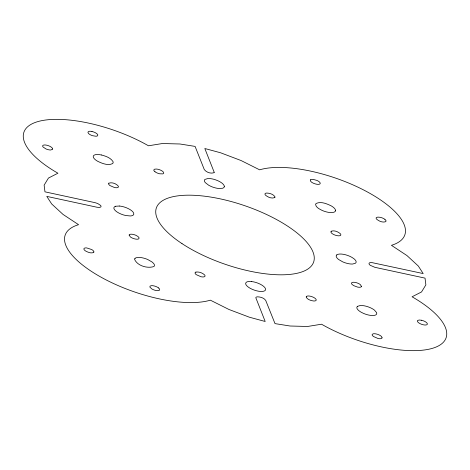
<?xml version="1.0" encoding="UTF-8"?>
<svg xmlns="http://www.w3.org/2000/svg" width="470" height="470" viewBox="0 0 470 470"><rect width="100%" height="100%" fill="white"/><g stroke="black" fill="none" stroke-linecap="round" stroke-linejoin="round"><path stroke-width="0.7" d="M336.749 254.922L337.93 254.317A10.481 3.895 19 0 1 351.83 257.325L353.763 258.6A10.481 3.895 19 0 1 356.131 262.272L355.59 263.153L352.659 264.04A10.481 3.895 19 0 1 342.836 261.913L338.57 259.469A10.481 3.895 19 0 1 336.749 254.922M115.597 206.248L119.527 206.019M251.327 281.518L253.806 281.912A10.458 3.883 19 0 1 265.444 288.592L265.591 289.69L265.057 290.578L263.864 291.177A10.458 3.883 19 0 1 249.993 288.18A10.458 3.883 19 0 1 245.804 284.332L245.669 283.234L246.209 282.347A10.458 3.883 19 0 1 251.315 281.53M421.467 320.24L419.134 320.017L417.671 320.458A5.229 1.939 19 0 0 417.871 322.079A5.264 1.956 19 0 0 424.11 324.94A5.264 1.956 19 0 0 427.195 323.372A5.264 1.956 19 0 0 421.443 320.223M101.385 154.959C105.662 156.122 110.556 157.667 113.029 161.627L113.164 162.732L112.624 163.619C107.742 165.863 102.049 163.39 97.543 161.216A10.44 3.877 19 0 1 93.436 155.811A10.44 3.877 19 0 1 101.373 154.977M384.918 219.378L386.035 220.653L385.829 221.652C382.721 222.851 379.002 221.235 376.611 219.155A5.258 1.95 19 0 1 376.411 217.54L377.874 217.093L380.207 217.322A5.258 1.95 19 0 1 384.942 219.378M158.578 287.94L159.688 289.214L159.495 290.213L158.026 290.654L155.693 290.431A5.223 1.939 19 0 1 151.951 289.009L149.865 287.094L150.071 286.095L151.534 285.654A5.264 1.956 19 0 1 158.601 287.946M129.168 235.076L130.349 236.909A5.229 1.939 19 0 0 133.756 238.613L135.06 238.966A5.282 1.962 19 0 0 138.268 239.054L138.862 238.748L139.061 237.755L137.951 236.475L135.818 235.258A5.282 1.962 19 0 0 129.115 235.047M306.234 296.864L306.299 297.416C307.827 299.707 310.788 300.536 313.367 300.953A5.258 1.956 19 0 0 315.335 300.835A5.223 1.939 19 0 0 316.128 299.543A5.258 1.95 19 0 0 310.306 296.206L309.06 296.006A5.223 1.939 19 0 0 306.27 296.875M115.608 206.248A10.469 3.889 19 0 0 115.456 210.742A10.469 3.889 19 0 0 125.66 215.507L130.325 215.965A10.434 3.877 19 0 0 133.791 214.191L133.662 213.086A10.469 3.889 19 0 0 119.521 206.025M154.988 171.738A5.246 1.95 19 0 0 159.7 173.794L162.908 173.882L163.766 173.136L163.296 171.961A5.246 1.95 19 0 0 156.639 169.047L154.671 169.165L153.808 169.905A5.223 1.939 19 0 0 154.988 171.738M91.979 131.494A5.252 1.95 19 0 0 88.771 131.406L87.908 132.158L88.378 133.333A5.252 1.95 19 0 0 92.496 135.695L96.138 136.276L97.601 135.83L97.801 134.831A5.24 1.945 19 0 0 91.979 131.5M214.197 172.29L213.926 172.731C210.654 173.9 206.4 172.308 204.303 169.611L195.091 146.405L179.939 143.99L162.432 143.526L148.473 145.788A83.871 31.149 19 0 0 37.312 121.759A83.871 31.149 19 0 0 57.933 173.213L48.463 178.048L44.133 185.127L44.961 191.836L95.134 202.682L97.707 203.516L100.551 205.39A5.258 1.95 19 0 1 100.756 207.012L99.293 207.458L96.955 207.229L46.788 196.384L51.682 203.962L63.05 214.438L78.566 224.678A83.871 31.149 19 0 0 99.194 276.137A83.871 31.149 19 0 0 210.36 300.171L228.961 309.477L249.376 317.209L265.186 321.486L255.809 297.71A5.223 1.939 19 0 1 257.542 296.823C260.503 296.923 263.923 297.857 265.703 300.389L275.009 323.613L290.066 326.01L307.568 326.474L321.527 324.212A83.871 31.149 19 0 0 432.694 348.247A83.871 31.149 19 0 0 412.067 296.787L421.537 291.952L425.873 284.873L425.033 278.123L374.872 267.318L370.16 265.262A5.24 1.945 19 0 1 371.805 262.577L423.182 273.569L418.318 266.038L406.95 255.562L391.434 245.322A83.871 31.149 19 0 0 370.801 193.863A83.871 31.149 19 0 0 259.64 169.829L241.04 160.523L220.624 152.791L204.82 148.514L214.197 172.29M274.932 197.171L274.662 197.612C271.56 198.81 267.829 197.2 265.444 195.121A5.24 1.945 19 0 1 266.702 193.053C269.668 193.152 273.082 194.092 274.868 196.619L274.932 197.171M52.605 149.102L50.872 149.989A5.264 1.956 19 0 1 45.954 148.925L43.111 147.045A5.264 1.956 19 0 1 45.455 144.995A5.264 1.956 19 0 1 52.147 147.915A5.229 1.939 19 0 1 52.605 149.102M93.859 252.02L93.589 252.461C91.151 253.589 88.301 252.349 86.051 251.262A5.217 1.939 19 0 1 83.965 249.341L83.901 248.789A5.252 1.95 19 0 1 86.727 247.931L91.709 249.547A5.252 1.95 19 0 1 93.877 252.026M108.805 183.177L108.605 184.17L109.721 185.45L114.433 187.507A5.282 1.962 19 0 0 117.635 187.595L118.229 187.289L118.434 186.296C116.337 183.606 112.083 182.008 108.805 183.177M224.331 186.766L223.791 187.653L222.61 188.258L218.673 188.482A10.469 3.889 19 0 1 211.036 186.42L208.709 185.251L205.349 182.666A10.505 3.901 19 0 1 204.944 179.422L207.875 178.535A10.505 3.901 19 0 1 215.166 179.687A10.469 3.889 19 0 1 224.178 185.662L224.331 186.766M331.139 231.252L330.939 232.245L331.344 232.867A5.217 1.939 19 0 0 335.463 235.229A5.264 1.956 19 0 0 339.099 235.811L339.969 235.664A5.24 1.945 19 0 0 340.362 233.743C337.971 231.663 334.246 230.047 331.139 231.252M357.376 306.381L356.836 307.268L356.971 308.373A10.458 3.883 19 0 0 361.136 312.209L363.463 313.373A10.487 3.895 19 0 0 371.1 315.44A10.493 3.895 19 0 0 376.217 314.612L376.758 313.725L376.623 312.62L374.396 310.065A10.487 3.895 19 0 0 360.302 305.494L357.376 306.381M382.092 337.842L381.229 338.588A5.276 1.956 19 0 1 378.021 338.5L373.309 336.444L372.199 335.163L372.128 334.611L372.992 333.87A5.258 1.95 19 0 1 376.2 333.953L377.504 334.305A5.24 1.945 19 0 1 381.622 336.667L382.092 337.842M335.498 210.807L334.957 211.688L333.776 212.293L329.84 212.522A10.487 3.895 19 0 1 322.203 210.454C319.653 209.079 315.905 207.64 315.576 204.344L316.116 203.463C320.998 201.213 326.691 203.692 331.197 205.86A10.487 3.895 19 0 1 335.369 209.702L335.498 210.807M135.043 258.312L134.502 259.193C137.216 265.779 147.374 268.764 153.884 266.537A10.458 3.883 19 0 0 153.484 263.3L152.063 261.99L147.797 259.546A10.505 3.901 19 0 0 140.16 257.478L136.23 257.707L135.043 258.312M310.511 179.787L310.306 180.786L311.422 182.066A5.235 1.945 19 0 0 316.134 184.117A5.288 1.962 19 0 0 319.341 184.205A5.299 1.968 19 0 0 320.135 182.906A5.235 1.945 19 0 0 316.886 180.41L313.067 179.37L310.511 179.787M361.465 286.383L361.195 286.823A5.24 1.945 19 0 1 357.394 287.041L353.652 285.625L351.971 284.327A5.24 1.945 19 0 1 353.757 282.259A5.24 1.945 19 0 1 360.284 284.55L361.465 286.383M195.931 272.083L195.338 272.383A5.252 1.95 19 0 0 196.249 274.656L200.96 276.718A5.205 1.933 19 0 0 204.168 276.801L204.761 276.501A5.252 1.95 19 0 0 204.556 274.88C202.288 272.806 198.992 271.619 195.931 272.083M181.978 243.595A83.155 30.879 19 0 0 312.538 264.375A83.155 30.879 19 0 0 210.489 197.03A83.155 30.879 19 0 0 181.978 243.595"/></g></svg>
